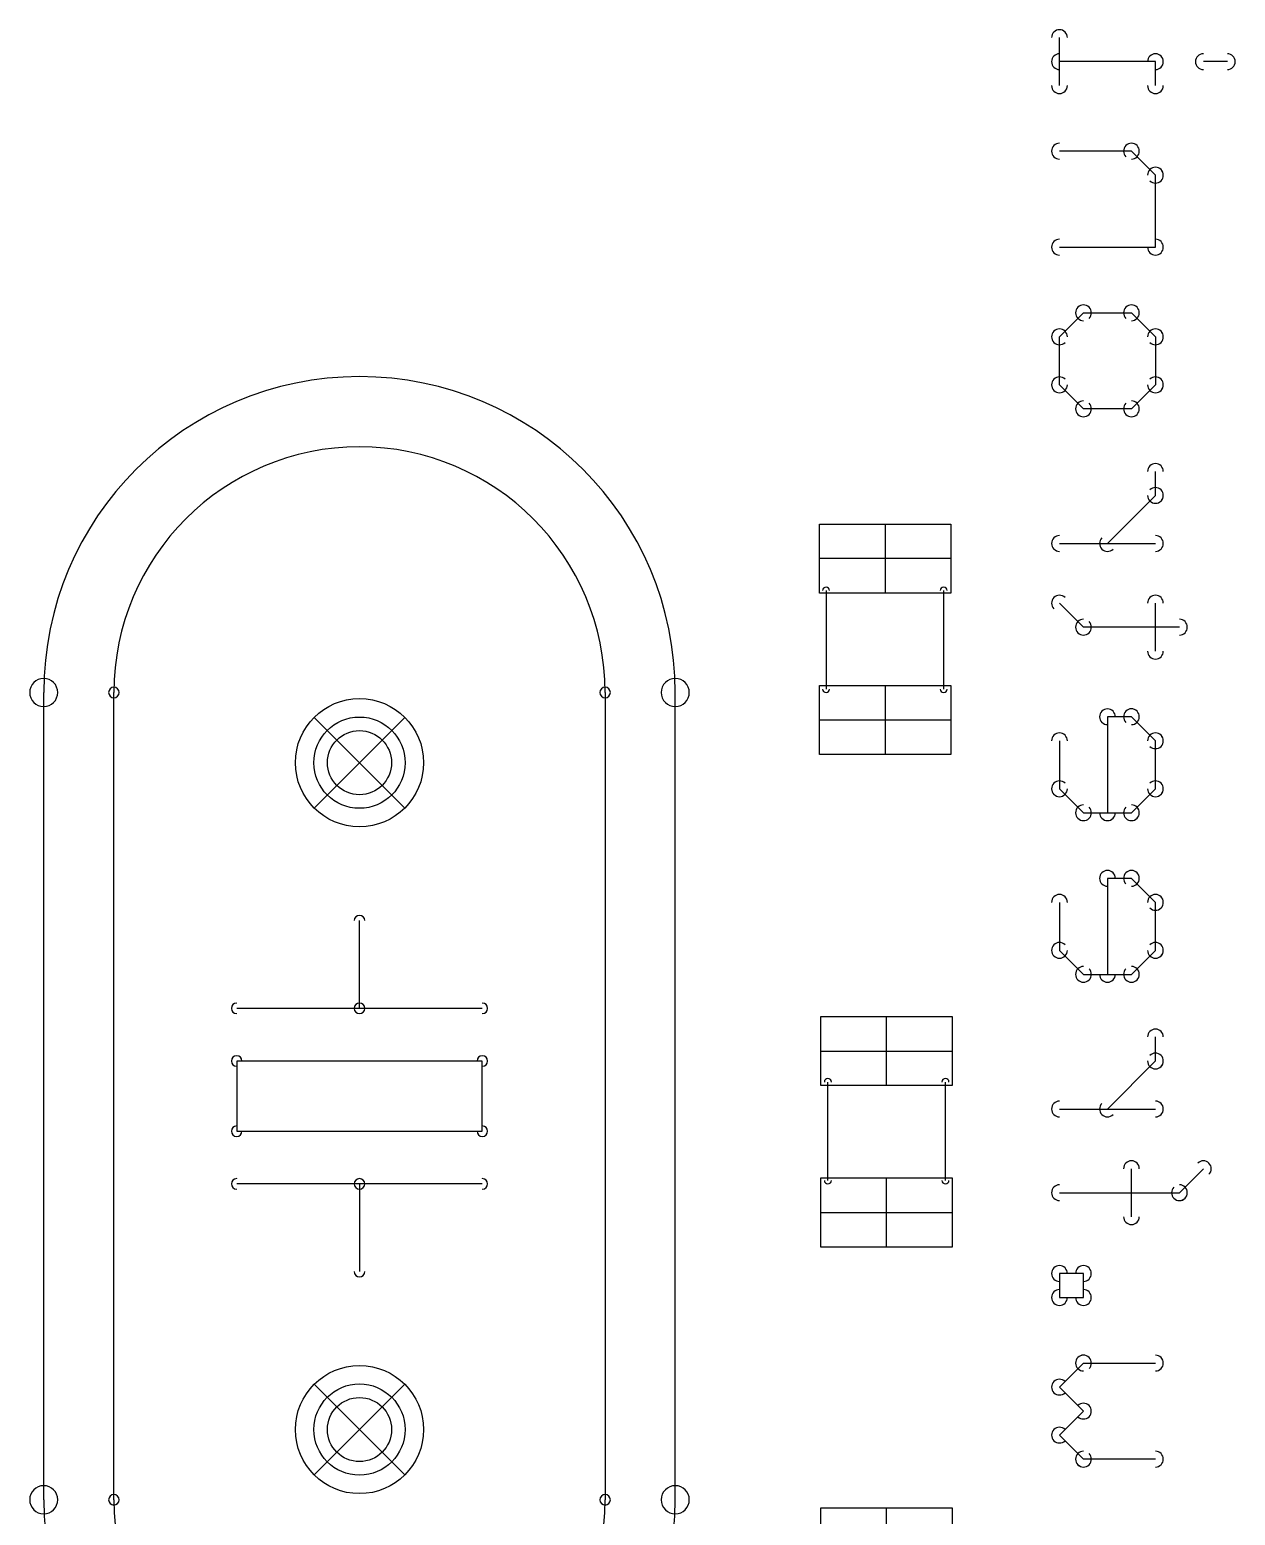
# Model space of a CAD drawing. Header units: inches. Extents: x 0 to 2.1, y -0.07 to 2.7.
# Drawn here: x 0.906 to 1.2496, y 1.4806 to 1.9038 of the extents above; entities that cross this region are included whole.
import ezdxf

# ---------------------------------------------------------------- set-up
doc = ezdxf.new("R2010")
doc.units = ezdxf.units.IN
doc.header["$LTSCALE"] = 0.03937
doc.header["$MEASUREMENT"] = 0
for name, color, linetype, true_color in [('freetronics11$components', 254, 'Continuous', 0xe6e6e6), ('freetronics11$components$ghosts', 9, 'Continuous', 0xbebebe), ('freetronics11$dxf$0', 18, 'Continuous', 0x000000), ('freetronics11$pads$bottom', 30, 'Continuous', 0xff7f00), ('freetronics11$screen', 52, 'Continuous', 0xd7d71f)]:
    doc.layers.add(name, color=color, linetype=linetype, true_color=true_color)

# ---------------------------------------------------------------- blocks, each defined once
blk = doc.blocks.new('RECT')
at = {"layer": 'freetronics11$dxf$0', "color": 0, "linetype": 'ByBlock', "lineweight": -2}
for p, q in [((0.5, 0.5), (-0.5, 0.5)), ((-0.5, 0.5), (-0.5, -0.5)), ((0, -0.5), (0, 0.5)), ((0.5, -0.5), (0.5, 0.5)), ((-0.5, 0), (0.5, 0)), ((-0.5, -0.5), (0.5, -0.5))]:
    blk.add_line(p, q, dxfattribs=at)
blk = doc.blocks.new('ROUNDP')
at = {"layer": 'freetronics11$dxf$0', "color": 0, "linetype": 'ByBlock', "lineweight": -2}
for start, end in [(90, 270), (270, 90)]:
    blk.add_arc((0, 0), 0.25, start, end, dxfattribs=at)

msp = doc.modelspace()

# ---------------------------------------------------------------- linework, layer by layer
at = {"layer": 'freetronics11$components'}
for p, q in [((1, 1.695, 0.0443), (0.98709, 1.70791)), ((1.01291, 1.70791), (0.98709, 1.68209)), ((1.01291, 1.68209), (0.98709, 1.70791)), ((1, 1.695, 0.0443), (1.01291, 1.70791)), ((1, 1.695, 0.0443), (0.98709, 1.68209)), ((1, 1.695, 0.0443), (1.01291, 1.68209)), ((1, 1.505, 0.0443), (0.98709, 1.51791)), ((1.01291, 1.51791), (0.98709, 1.49209)), ((1.01291, 1.49209), (0.98709, 1.51791)), ((1, 1.505, 0.0443), (1.01291, 1.51791)), ((1, 1.505, 0.0443), (0.98709, 1.49209)), ((1, 1.505, 0.0443), (1.01291, 1.49209))]:
    msp.add_line(p, q, dxfattribs=at)
for centre, radius in [((1, 1.695), 0.01826), ((1, 1.695, 0.02215), 0.00913), ((1, 1.505), 0.01826), ((1, 1.505, 0.02215), 0.00913)]:
    msp.add_circle(centre, radius, dxfattribs=at)
at = {"layer": 'freetronics11$components$ghosts'}
for p, q in [((1.13299, 1.74402, -0.06457), (1.13299, 1.71598, -0.06457)), ((1.1665, 1.74402, -0.06457), (1.1665, 1.71598, -0.06457)), ((1.1335, 1.57598, -0.06457), (1.1335, 1.60402, -0.06457)), ((1.16701, 1.57598, -0.06457), (1.16701, 1.60402, -0.06457))]:
    msp.add_line(p, q, dxfattribs=at)
for centre, start, end in [((1.13299, 1.74402, -0.06457), 0, 180), ((1.1665, 1.74402, -0.06457), 0, 180), ((1.13299, 1.71598, -0.06457), 180, 0), ((1.1665, 1.71598, -0.06457), 180, 0), ((1.1335, 1.60402, -0.06457), 0, 180), ((1.16701, 1.60402, -0.06457), 0, 180), ((1.1335, 1.57598, -0.06457), 180, 0), ((1.16701, 1.57598, -0.06457), 180, 0)]:
    msp.add_arc(centre, 0.001, start, end, dxfattribs=at)
at = {"layer": 'freetronics11$screen'}
for p, q in [((1.1995, 1.88791, -0.0642), (1.1995, 1.90159, -0.0642)), ((1.22686, 1.89475, -0.0642), (1.1995, 1.89475, -0.0642)), ((1.22686, 1.88791, -0.0642), (1.22686, 1.89475, -0.0642)), ((1.24737, 1.89475, -0.0642), (1.24053, 1.89475, -0.0642)), ((1.22002, 1.86923, -0.0642), (1.1995, 1.86923, -0.0642)), ((1.22686, 1.86239, -0.0642), (1.22002, 1.86923, -0.0642)), ((1.22686, 1.84187, -0.0642), (1.22686, 1.86239, -0.0642)), ((1.1995, 1.84187, -0.0642), (1.22686, 1.84187, -0.0642)), ((1.1995, 1.81635, -0.0642), (1.20634, 1.82319, -0.0642)), ((1.20634, 1.82319, -0.0642), (1.22002, 1.82319, -0.0642)), ((1.22002, 1.82319, -0.0642), (1.22686, 1.81635, -0.0642)), ((1.1995, 1.80267, -0.0642), (1.1995, 1.81635, -0.0642)), ((1.22686, 1.81635, -0.0642), (1.22686, 1.80267, -0.0642)), ((1.20634, 1.79583, -0.0642), (1.1995, 1.80267, -0.0642)), ((1.22686, 1.80267, -0.0642), (1.22002, 1.79583, -0.0642)), ((1.22002, 1.79583, -0.0642), (1.20634, 1.79583, -0.0642)), ((1.22686, 1.77115, -0.0642), (1.22686, 1.77798, -0.0642)), ((1.21318, 1.75747, -0.0642), (1.22686, 1.77115, -0.0642)), ((1.1995, 1.75747, -0.0642), (1.22686, 1.75747, -0.0642)), ((1.20634, 1.73361, -0.0642), (1.1995, 1.74045, -0.0642)), ((1.22686, 1.72677, -0.0642), (1.22686, 1.74045, -0.0642)), ((1.2337, 1.73361, -0.0642), (1.20634, 1.73361, -0.0642)), ((0.91, 1.485, -0.0642), (0.91, 1.715, -0.0642)), ((0.93, 1.485, -0.0642), (0.93, 1.715, -0.0642)), ((1.07, 1.715, -0.0642), (1.07, 1.485, -0.0642)), ((1.09, 1.485, -0.0642), (1.09, 1.715, -0.0642)), ((1.21318, 1.70809, -0.0642), (1.21318, 1.68074, -0.0642)), ((1.22002, 1.70809, -0.0642), (1.21318, 1.70809, -0.0642)), ((1.22686, 1.70125, -0.0642), (1.22002, 1.70809, -0.0642)), ((1.1995, 1.70125, -0.0642), (1.1995, 1.68757, -0.0642)), ((1.22686, 1.68757, -0.0642), (1.22686, 1.70125, -0.0642)), ((1.1995, 1.68757, -0.0642), (1.20634, 1.68074, -0.0642)), ((1.22002, 1.68074, -0.0642), (1.22686, 1.68757, -0.0642)), ((1.20634, 1.68074, -0.0642), (1.22002, 1.68074, -0.0642)), ((1.21318, 1.66205, -0.0642), (1.21318, 1.6347, -0.0642)), ((1.22002, 1.66205, -0.0642), (1.21318, 1.66205, -0.0642)), ((1.22686, 1.65521, -0.0642), (1.22002, 1.66205, -0.0642)), ((1.1995, 1.65521, -0.0642), (1.1995, 1.64153, -0.0642)), ((1.22686, 1.64153, -0.0642), (1.22686, 1.65521, -0.0642)), ((1, 1.625, -0.0642), (1, 1.65, -0.0642)), ((1.1995, 1.64153, -0.0642), (1.20634, 1.6347, -0.0642)), ((1.22002, 1.6347, -0.0642), (1.22686, 1.64153, -0.0642)), ((1.20634, 1.6347, -0.0642), (1.22002, 1.6347, -0.0642)), ((1, 1.625, -0.0642), (0.965, 1.625, -0.0642)), ((1.035, 1.625, -0.0642), (1, 1.625, -0.0642)), ((1.22686, 1.61001, -0.0642), (1.22686, 1.61685, -0.0642)), ((0.965, 1.61, -0.0642), (0.965, 1.59, -0.0642)), ((1.035, 1.61, -0.0642), (0.965, 1.61, -0.0642)), ((1.035, 1.59, -0.0642), (1.035, 1.61, -0.0642)), ((1.21318, 1.59633, -0.0642), (1.22686, 1.61001, -0.0642)), ((1.1995, 1.59633, -0.0642), (1.22686, 1.59633, -0.0642)), ((0.965, 1.59, -0.0642), (1.035, 1.59, -0.0642)), ((1.22002, 1.56564, -0.0642), (1.22002, 1.57932, -0.0642)), ((1.2337, 1.57248, -0.0642), (1.24053, 1.57932, -0.0642)), ((1, 1.575, -0.0642), (0.965, 1.575, -0.0642)), ((1, 1.575, -0.0642), (1, 1.55, -0.0642)), ((1.035, 1.575, -0.0642), (1, 1.575, -0.0642)), ((1.1995, 1.57248, -0.0642), (1.2337, 1.57248, -0.0642)), ((1.1995, 1.54946, -0.0642), (1.1995, 1.54262, -0.0642)), ((1.20634, 1.54946, -0.0642), (1.1995, 1.54946, -0.0642)), ((1.20634, 1.54262, -0.0642), (1.20634, 1.54946, -0.0642)), ((1.1995, 1.54262, -0.0642), (1.20634, 1.54262, -0.0642)), ((1.1995, 1.5171, -0.0642), (1.20634, 1.52394, -0.0642)), ((1.20634, 1.52394, -0.0642), (1.22686, 1.52394, -0.0642)), ((1.20634, 1.51026, -0.0642), (1.1995, 1.5171, -0.0642)), ((1.1995, 1.50342, -0.0642), (1.20634, 1.51026, -0.0642)), ((1.20634, 1.49658, -0.0642), (1.1995, 1.50342, -0.0642)), ((1.22686, 1.49658, -0.0642), (1.20634, 1.49658, -0.0642))]:
    msp.add_line(p, q, dxfattribs=at)
for centre, radius, start, end in [((1.1995, 1.90159, -0.0642), 0.00225, 0, 180), ((1.1995, 1.89475, -0.0642), 0.00225, 90, 270), ((1.22686, 1.89475, -0.0642), 0.00225, 0, 180), ((1.22686, 1.89475, -0.0642), 0.00225, 270, 90), ((1.24053, 1.89475, -0.0642), 0.00225, 90, 270), ((1.24737, 1.89475, -0.0642), 0.00225, 270, 90), ((1.1995, 1.88791, -0.0642), 0.00225, 180, 0), ((1.22686, 1.88791, -0.0642), 0.00225, 180, 0), ((1.1995, 1.86923, -0.0642), 0.00225, 90, 270), ((1.22002, 1.86923, -0.0642), 0.00225, 45, 225), ((1.22002, 1.86923, -0.0642), 0.00225, 270, 90), ((1.22686, 1.86239, -0.0642), 0.00225, 0, 180), ((1.22686, 1.86239, -0.0642), 0.00225, 225, 45), ((1.1995, 1.84187, -0.0642), 0.00225, 90, 270), ((1.22686, 1.84187, -0.0642), 0.00225, 180, 0), ((1.22686, 1.84187, -0.0642), 0.00225, 270, 90), ((1.20634, 1.82319, -0.0642), 0.00225, 90, 270), ((1.20634, 1.82319, -0.0642), 0.00225, 315, 135), ((1.22002, 1.82319, -0.0642), 0.00225, 45, 225), ((1.22002, 1.82319, -0.0642), 0.00225, 270, 90), ((1.1995, 1.81635, -0.0642), 0.00225, 0, 180), ((1.1995, 1.81635, -0.0642), 0.00225, 135, 315), ((1.22686, 1.81635, -0.0642), 0.00225, 0, 180), ((1.22686, 1.81635, -0.0642), 0.00225, 225, 45), ((1, 1.715, -0.0642), 0.09, 0, 180), ((1.1995, 1.80267, -0.0642), 0.00225, 45, 225), ((1.22686, 1.80267, -0.0642), 0.00225, 315, 135), ((1.1995, 1.80267, -0.0642), 0.00225, 180, 0), ((1.22686, 1.80267, -0.0642), 0.00225, 180, 0), ((1.20634, 1.79583, -0.0642), 0.00225, 90, 270), ((1.20634, 1.79583, -0.0642), 0.00225, 225, 45), ((1.22002, 1.79583, -0.0642), 0.00225, 135, 315), ((1.22002, 1.79583, -0.0642), 0.00225, 270, 90), ((1, 1.715, -0.0642), 0.07, 0, 180), ((1.22686, 1.77798, -0.0642), 0.00225, 0, 180), ((1.22686, 1.77115, -0.0642), 0.00225, 180, 0), ((1.22686, 1.77115, -0.0642), 0.00225, 315, 135), ((1.1995, 1.75747, -0.0642), 0.00225, 90, 270), ((1.21318, 1.75747, -0.0642), 0.00225, 135, 315), ((1.22686, 1.75747, -0.0642), 0.00225, 270, 90), ((1.1995, 1.74045, -0.0642), 0.00225, 45, 225), ((1.22686, 1.74045, -0.0642), 0.00225, 0, 180), ((1.20634, 1.73361, -0.0642), 0.00225, 90, 270), ((1.2337, 1.73361, -0.0642), 0.00225, 270, 90), ((1.20634, 1.73361, -0.0642), 0.00225, 225, 45), ((1.22686, 1.72677, -0.0642), 0.00225, 180, 0), ((0.91, 1.715, -0.0642), 0.004, 0, 180), ((1.09, 1.715, -0.0642), 0.004, 0, 180), ((0.91, 1.715, -0.0642), 0.004, 180, 0), ((0.93, 1.715, -0.0642), 0.0015, 0, 180), ((0.93, 1.715, -0.0642), 0.0015, 180, 0), ((1.07, 1.715, -0.0642), 0.0015, 0, 180), ((1.07, 1.715, -0.0642), 0.0015, 180, 0), ((1.09, 1.715, -0.0642), 0.004, 180, 0), ((1.21318, 1.70809, -0.0642), 0.00225, 0, 180), ((1.21318, 1.70809, -0.0642), 0.00225, 90, 270), ((1.22002, 1.70809, -0.0642), 0.00225, 45, 225), ((1.22002, 1.70809, -0.0642), 0.00225, 270, 90), ((1.1995, 1.70125, -0.0642), 0.00225, 0, 180), ((1.22686, 1.70125, -0.0642), 0.00225, 0, 180), ((1.22686, 1.70125, -0.0642), 0.00225, 225, 45), ((1.1995, 1.68757, -0.0642), 0.00225, 45, 225), ((1.22686, 1.68757, -0.0642), 0.00225, 315, 135), ((1.1995, 1.68757, -0.0642), 0.00225, 180, 0), ((1.22686, 1.68757, -0.0642), 0.00225, 180, 0), ((1.20634, 1.68074, -0.0642), 0.00225, 90, 270), ((1.20634, 1.68074, -0.0642), 0.00225, 225, 45), ((1.21318, 1.68074, -0.0642), 0.00225, 180, 0), ((1.22002, 1.68074, -0.0642), 0.00225, 135, 315), ((1.22002, 1.68074, -0.0642), 0.00225, 270, 90), ((1.21318, 1.66205, -0.0642), 0.00225, 0, 180), ((1.21318, 1.66205, -0.0642), 0.00225, 90, 270), ((1.22002, 1.66205, -0.0642), 0.00225, 45, 225), ((1.22002, 1.66205, -0.0642), 0.00225, 270, 90), ((1.1995, 1.65521, -0.0642), 0.00225, 0, 180), ((1.22686, 1.65521, -0.0642), 0.00225, 0, 180), ((1.22686, 1.65521, -0.0642), 0.00225, 225, 45), ((1, 1.65, -0.0642), 0.0015, 0, 180), ((1.1995, 1.64153, -0.0642), 0.00225, 45, 225), ((1.22686, 1.64153, -0.0642), 0.00225, 315, 135), ((1.1995, 1.64153, -0.0642), 0.00225, 180, 0), ((1.22686, 1.64153, -0.0642), 0.00225, 180, 0), ((1.20634, 1.6347, -0.0642), 0.00225, 90, 270), ((1.20634, 1.6347, -0.0642), 0.00225, 225, 45), ((1.21318, 1.6347, -0.0642), 0.00225, 180, 0), ((1.22002, 1.6347, -0.0642), 0.00225, 135, 315), ((1.22002, 1.6347, -0.0642), 0.00225, 270, 90), ((0.965, 1.625, -0.0642), 0.0015, 90, 270), ((1, 1.625, -0.0642), 0.0015, 90, 270), ((1, 1.625, -0.0642), 0.0015, 270, 90), ((1.035, 1.625, -0.0642), 0.0015, 270, 90), ((1, 1.625, -0.0642), 0.0015, 180, 0), ((1.22686, 1.61685, -0.0642), 0.00225, 0, 180), ((0.965, 1.61, -0.0642), 0.0015, 0, 180), ((0.965, 1.61, -0.0642), 0.0015, 90, 270), ((1.035, 1.61, -0.0642), 0.0015, 0, 180), ((1.035, 1.61, -0.0642), 0.0015, 270, 90), ((1.22686, 1.61001, -0.0642), 0.00225, 180, 0), ((1.22686, 1.61001, -0.0642), 0.00225, 315, 135), ((1.1995, 1.59633, -0.0642), 0.00225, 90, 270), ((1.21318, 1.59633, -0.0642), 0.00225, 135, 315), ((1.22686, 1.59633, -0.0642), 0.00225, 270, 90), ((0.965, 1.59, -0.0642), 0.0015, 90, 270), ((1.035, 1.59, -0.0642), 0.0015, 270, 90), ((0.965, 1.59, -0.0642), 0.0015, 180, 0), ((1.035, 1.59, -0.0642), 0.0015, 180, 0), ((1.22002, 1.57932, -0.0642), 0.00225, 0, 180), ((1.24053, 1.57932, -0.0642), 0.00225, 315, 135), ((0.965, 1.575, -0.0642), 0.0015, 90, 270), ((1, 1.575, -0.0642), 0.0015, 0, 180), ((1, 1.575, -0.0642), 0.0015, 90, 270), ((1, 1.575, -0.0642), 0.0015, 270, 90), ((1.035, 1.575, -0.0642), 0.0015, 270, 90), ((1.1995, 1.57248, -0.0642), 0.00225, 90, 270), ((1.2337, 1.57248, -0.0642), 0.00225, 270, 90), ((1.2337, 1.57248, -0.0642), 0.00225, 135, 315), ((1.22002, 1.56564, -0.0642), 0.00225, 180, 0), ((1, 1.55, -0.0642), 0.0015, 180, 0), ((1.1995, 1.54946, -0.0642), 0.00225, 0, 180), ((1.1995, 1.54946, -0.0642), 0.00225, 90, 270), ((1.20634, 1.54946, -0.0642), 0.00225, 0, 180), ((1.20634, 1.54946, -0.0642), 0.00225, 270, 90), ((1.1995, 1.54262, -0.0642), 0.00225, 90, 270), ((1.1995, 1.54262, -0.0642), 0.00225, 180, 0), ((1.20634, 1.54262, -0.0642), 0.00225, 180, 0), ((1.20634, 1.54262, -0.0642), 0.00225, 270, 90), ((1.20634, 1.52394, -0.0642), 0.00225, 90, 270), ((1.20634, 1.52394, -0.0642), 0.00225, 315, 135), ((1.22686, 1.52394, -0.0642), 0.00225, 270, 90), ((1.1995, 1.5171, -0.0642), 0.00225, 45, 225), ((1.1995, 1.5171, -0.0642), 0.00225, 135, 315), ((1.20634, 1.51026, -0.0642), 0.00225, 315, 135), ((1.20634, 1.51026, -0.0642), 0.00225, 225, 45), ((1.1995, 1.50342, -0.0642), 0.00225, 45, 225), ((1.1995, 1.50342, -0.0642), 0.00225, 135, 315), ((1.20634, 1.49658, -0.0642), 0.00225, 90, 270), ((1.22686, 1.49658, -0.0642), 0.00225, 270, 90), ((1.20634, 1.49658, -0.0642), 0.00225, 224.991, 44.991), ((0.91, 1.485, -0.0642), 0.004, 0, 180), ((0.93, 1.485, -0.0642), 0.0015, 0, 180), ((1.07, 1.485, -0.0642), 0.0015, 0, 180), ((1.09, 1.485, -0.0642), 0.004, 0, 180), ((0.91, 1.485, -0.0642), 0.004, 180, 0), ((1, 1.485, -0.0642), 0.09, 180, 0), ((0.93, 1.485, -0.0642), 0.0015, 180, 0), ((1, 1.485, -0.0642), 0.07, 180, 0), ((1.07, 1.485, -0.0642), 0.0015, 180, 0), ((1.09, 1.485, -0.0642), 0.004, 180, 0)]:
    msp.add_arc(centre, radius, start, end, dxfattribs=at)

# ---------------------------------------------------------------- block references
at = {"layer": 'freetronics11$components$ghosts', "extrusion": (0, 0, -1), "xscale": 0.019689, "yscale": 0.037402}
for p, rotation in [((-1.1498, 1.75316, 0.06457), 270), ((-1.1498, 1.70716, 0.06457), 270), ((-1.1502, 1.61284, 0.06457), 90), ((-1.1502, 1.56684, 0.06457), 90), ((-1.1502, 1.47284, 0.06457), 90)]:
    msp.add_blockref('RECT', p, dxfattribs=dict(at, rotation=rotation))
at = {"layer": 'freetronics11$pads$bottom', "extrusion": (0, 0, -1), "xscale": 0.052, "yscale": 0.052, "rotation": 90}
for p in [(-1, 1.695), (-1, 1.695), (-1, 1.505), (-1, 1.505)]:
    msp.add_blockref('ROUNDP', p, dxfattribs=at)

doc.saveas('drawing.dxf')
